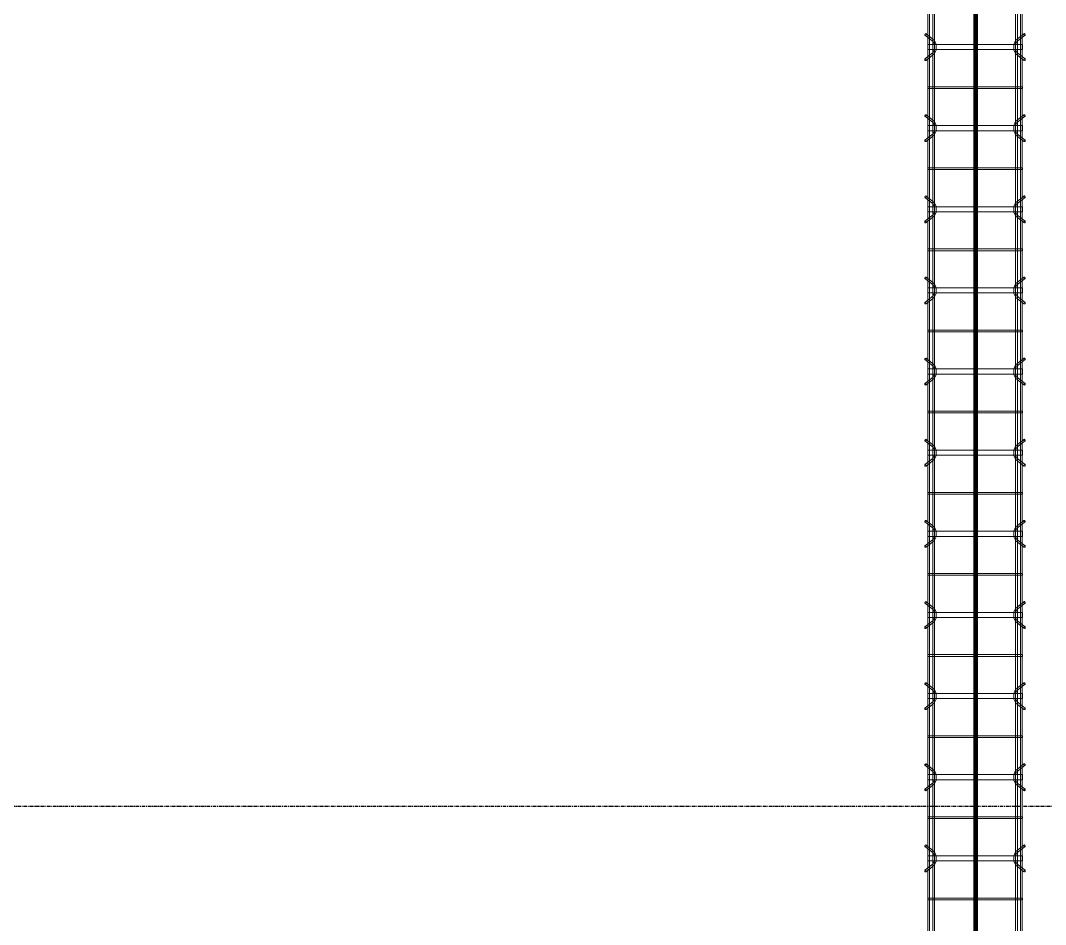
# Model space of a CAD drawing. Header units: inches. Extents: x -19229 to -222, y -6301 to 12387.
# Drawn here: x -3459.1 to -3307.5, y 11265.7 to 11399.4 of the extents above; entities that cross this region are included whole.
import ezdxf

# ---------------------------------------------------------------- set-up
doc = ezdxf.new("R2010")
doc.units = ezdxf.units.IN
doc.header["$MEASUREMENT"] = 0
doc.linetypes.add('Grid Line 1_2_', pattern=[0.875, 0.5, -0.125, 0.125, -0.125])
for name, color, linetype, lineweight in [('A-GENM', 13, 'Continuous', 9), ('S-BEAM', 12, 'Continuous', 9), ('S-GRID', 1, 'Continuous', 9)]:
    doc.layers.add(name, color=color, linetype=linetype, lineweight=lineweight)

# ---------------------------------------------------------------- blocks, each defined once
blk = doc.blocks.new('Dowel bar assembly - Dowel bar assembly-671876-SLAB ON GROUND JOINTS')
at = {"layer": 'S-BEAM'}
for p, q in [((1628, 1.98), (0, 1.98)), ((0, 1.72), (1628, 1.72)), ((1367.87, 1.99), (1367.87, -12.01)), ((1368.13, 1.99), (1367.87, 1.99)), ((1367.87, 1.99), (1368.13, 1.99)), ((1368.13, -12.01), (1368.13, 1.99)), ((1372.02, 2.23), (1372.97, 1.03)), ((1373.18, 1.19), (1372.23, 2.39)), ((1373.62, 1.99), (1373.62, -12.01)), ((1374.38, 1.99), (1373.62, 1.99)), ((1373.62, 1.99), (1374.38, 1.99)), ((1374.38, -12.01), (1374.38, 1.99)), ((1375.76, 2.39), (1374.81, 1.19)), ((1375.01, 1.03), (1375.96, 2.23)), ((1379.87, 1.99), (1379.87, -12.01)), ((1380.13, 1.99), (1379.87, 1.99)), ((1379.87, 1.99), (1380.13, 1.99)), ((1380.13, -12.01), (1380.13, 1.99)), ((1384.02, 2.23), (1384.97, 1.03)), ((1385.18, 1.19), (1384.23, 2.39)), ((1385.62, 1.99), (1385.62, -12.01)), ((1386.38, 1.99), (1385.62, 1.99)), ((1385.62, 1.99), (1386.38, 1.99)), ((1386.38, -12.01), (1386.38, 1.99)), ((1387.76, 2.39), (1386.81, 1.19)), ((1387.01, 1.03), (1387.96, 2.23)), ((1391.87, 1.99), (1391.87, -12.01)), ((1392.13, 1.99), (1391.87, 1.99)), ((1391.87, 1.99), (1392.13, 1.99)), ((1392.13, -12.01), (1392.13, 1.99)), ((1396.02, 2.23), (1396.97, 1.03)), ((1397.18, 1.19), (1396.23, 2.39)), ((1397.62, 1.99), (1397.62, -12.01)), ((1398.38, 1.99), (1397.62, 1.99)), ((1397.62, 1.99), (1398.38, 1.99)), ((1398.38, -12.01), (1398.38, 1.99)), ((1399.76, 2.39), (1398.81, 1.19)), ((1399.01, 1.03), (1399.96, 2.23)), ((1403.87, 1.99), (1403.87, -12.01)), ((1404.13, 1.99), (1403.87, 1.99)), ((1403.87, 1.99), (1404.13, 1.99)), ((1404.13, -12.01), (1404.13, 1.99)), ((1408.02, 2.23), (1408.97, 1.03)), ((1409.18, 1.19), (1408.23, 2.39)), ((1409.62, 1.99), (1409.62, -12.01)), ((1410.38, 1.99), (1409.62, 1.99)), ((1409.62, 1.99), (1410.38, 1.99)), ((1410.38, -12.01), (1410.38, 1.99)), ((1411.76, 2.39), (1410.81, 1.19)), ((1411.01, 1.03), (1411.96, 2.23)), ((1415.87, 1.99), (1415.87, -12.01)), ((1416.13, 1.99), (1415.87, 1.99)), ((1415.87, 1.99), (1416.13, 1.99)), ((1416.13, -12.01), (1416.13, 1.99)), ((1420.02, 2.23), (1420.97, 1.03)), ((1421.18, 1.19), (1420.23, 2.39)), ((1421.62, 1.99), (1421.62, -12.01)), ((1422.38, 1.99), (1421.62, 1.99)), ((1421.62, 1.99), (1422.38, 1.99)), ((1422.38, -12.01), (1422.38, 1.99)), ((1423.76, 2.39), (1422.81, 1.19)), ((1423.01, 1.03), (1423.96, 2.23)), ((1427.87, 1.99), (1427.87, -12.01)), ((1428.13, 1.99), (1427.87, 1.99)), ((1427.87, 1.99), (1428.13, 1.99)), ((1428.13, -12.01), (1428.13, 1.99)), ((1432.02, 2.23), (1432.97, 1.03)), ((1433.18, 1.19), (1432.23, 2.39)), ((1433.62, 1.99), (1433.62, -12.01)), ((1434.38, 1.99), (1433.62, 1.99)), ((1433.62, 1.99), (1434.38, 1.99)), ((1434.38, -12.01), (1434.38, 1.99)), ((1435.76, 2.39), (1434.81, 1.19)), ((1435.01, 1.03), (1435.96, 2.23)), ((1439.87, 1.99), (1439.87, -12.01)), ((1440.13, 1.99), (1439.87, 1.99)), ((1439.87, 1.99), (1440.13, 1.99)), ((1440.13, -12.01), (1440.13, 1.99)), ((1444.02, 2.23), (1444.97, 1.03)), ((1445.18, 1.19), (1444.23, 2.39)), ((1445.62, 1.99), (1445.62, -12.01)), ((1446.38, 1.99), (1445.62, 1.99)), ((1445.62, 1.99), (1446.38, 1.99)), ((1446.38, -12.01), (1446.38, 1.99)), ((1447.76, 2.39), (1446.81, 1.19)), ((1447.01, 1.03), (1447.96, 2.23)), ((1451.87, 1.99), (1451.87, -12.01)), ((1452.13, 1.99), (1451.87, 1.99)), ((1451.87, 1.99), (1452.13, 1.99)), ((1452.13, -12.01), (1452.13, 1.99)), ((1456.02, 2.23), (1456.97, 1.03)), ((1457.18, 1.19), (1456.23, 2.39)), ((1457.62, 1.99), (1457.62, -12.01)), ((1458.38, 1.99), (1457.62, 1.99)), ((1457.62, 1.99), (1458.38, 1.99)), ((1458.38, -12.01), (1458.38, 1.99)), ((1459.76, 2.39), (1458.81, 1.19)), ((1459.01, 1.03), (1459.96, 2.23)), ((1463.87, 1.99), (1463.87, -12.01)), ((1464.13, 1.99), (1463.87, 1.99)), ((1463.87, 1.99), (1464.13, 1.99)), ((1464.13, -12.01), (1464.13, 1.99)), ((1468.02, 2.23), (1468.97, 1.03)), ((1469.18, 1.19), (1468.23, 2.39)), ((1469.62, 1.99), (1469.62, -12.01)), ((1470.38, 1.99), (1469.62, 1.99)), ((1469.62, 1.99), (1470.38, 1.99)), ((1470.38, -12.01), (1470.38, 1.99)), ((1471.76, 2.39), (1470.81, 1.19)), ((1471.01, 1.03), (1471.96, 2.23)), ((1475.87, 1.99), (1475.87, -12.01)), ((1476.13, 1.99), (1475.87, 1.99)), ((1475.87, 1.99), (1476.13, 1.99)), ((1476.13, -12.01), (1476.13, 1.99)), ((1480.02, 2.23), (1480.97, 1.03)), ((1481.18, 1.19), (1480.23, 2.39)), ((1481.62, 1.99), (1481.62, -12.01)), ((1482.38, 1.99), (1481.62, 1.99)), ((1481.62, 1.99), (1482.38, 1.99)), ((1482.38, -12.01), (1482.38, 1.99)), ((1483.76, 2.39), (1482.81, 1.19)), ((1483.01, 1.03), (1483.96, 2.23)), ((1487.87, 1.99), (1487.87, -12.01)), ((1488.13, 1.99), (1487.87, 1.99)), ((1487.87, 1.99), (1488.13, 1.99)), ((1488.13, -12.01), (1488.13, 1.99)), ((1492.02, 2.23), (1492.97, 1.03)), ((1493.18, 1.19), (1492.23, 2.39)), ((1493.62, 1.99), (1493.62, -12.01)), ((1494.38, 1.99), (1493.62, 1.99)), ((1493.62, 1.99), (1494.38, 1.99)), ((1494.38, -12.01), (1494.38, 1.99)), ((1495.76, 2.39), (1494.81, 1.19)), ((1495.01, 1.03), (1495.96, 2.23)), ((1628, 1.25), (0, 1.25)), ((0, 0.99), (1628, 0.99)), ((1628, -11.01), (0, -11.01)), ((0, -11.27), (1628, -11.27)), ((1628, -11.74), (0, -11.74)), ((0, -12), (1628, -12)), ((1368.13, -12.01), (1367.87, -12.01)), ((1367.87, -12.01), (1368.13, -12.01)), ((1372.97, -11.05), (1372.02, -12.25)), ((1372.23, -12.41), (1373.18, -11.21)), ((1374.38, -12.01), (1373.62, -12.01)), ((1373.62, -12.01), (1374.38, -12.01)), ((1374.81, -11.21), (1375.76, -12.41)), ((1375.96, -12.25), (1375.01, -11.05)), ((1380.13, -12.01), (1379.87, -12.01)), ((1379.87, -12.01), (1380.13, -12.01)), ((1384.97, -11.05), (1384.02, -12.25)), ((1384.23, -12.41), (1385.18, -11.21)), ((1386.38, -12.01), (1385.62, -12.01)), ((1385.62, -12.01), (1386.38, -12.01)), ((1386.81, -11.21), (1387.76, -12.41)), ((1387.96, -12.25), (1387.01, -11.05)), ((1392.13, -12.01), (1391.87, -12.01)), ((1391.87, -12.01), (1392.13, -12.01)), ((1396.97, -11.05), (1396.02, -12.25)), ((1396.23, -12.41), (1397.18, -11.21)), ((1398.38, -12.01), (1397.62, -12.01)), ((1397.62, -12.01), (1398.38, -12.01)), ((1398.81, -11.21), (1399.76, -12.41)), ((1399.96, -12.25), (1399.01, -11.05)), ((1404.13, -12.01), (1403.87, -12.01)), ((1403.87, -12.01), (1404.13, -12.01)), ((1408.97, -11.05), (1408.02, -12.25)), ((1408.23, -12.41), (1409.18, -11.21)), ((1410.38, -12.01), (1409.62, -12.01)), ((1409.62, -12.01), (1410.38, -12.01)), ((1410.81, -11.21), (1411.76, -12.41)), ((1411.96, -12.25), (1411.01, -11.05)), ((1416.13, -12.01), (1415.87, -12.01)), ((1415.87, -12.01), (1416.13, -12.01)), ((1420.97, -11.05), (1420.02, -12.25)), ((1420.23, -12.41), (1421.18, -11.21)), ((1422.38, -12.01), (1421.62, -12.01)), ((1421.62, -12.01), (1422.38, -12.01)), ((1422.81, -11.21), (1423.76, -12.41)), ((1423.96, -12.25), (1423.01, -11.05)), ((1428.13, -12.01), (1427.87, -12.01)), ((1427.87, -12.01), (1428.13, -12.01)), ((1432.97, -11.05), (1432.02, -12.25)), ((1432.23, -12.41), (1433.18, -11.21)), ((1434.38, -12.01), (1433.62, -12.01)), ((1433.62, -12.01), (1434.38, -12.01)), ((1434.81, -11.21), (1435.76, -12.41)), ((1435.96, -12.25), (1435.01, -11.05)), ((1440.13, -12.01), (1439.87, -12.01)), ((1439.87, -12.01), (1440.13, -12.01)), ((1444.97, -11.05), (1444.02, -12.25)), ((1444.23, -12.41), (1445.18, -11.21)), ((1446.38, -12.01), (1445.62, -12.01)), ((1445.62, -12.01), (1446.38, -12.01)), ((1446.81, -11.21), (1447.76, -12.41)), ((1447.96, -12.25), (1447.01, -11.05)), ((1452.13, -12.01), (1451.87, -12.01)), ((1451.87, -12.01), (1452.13, -12.01)), ((1456.97, -11.05), (1456.02, -12.25)), ((1456.23, -12.41), (1457.18, -11.21)), ((1458.38, -12.01), (1457.62, -12.01)), ((1457.62, -12.01), (1458.38, -12.01)), ((1458.81, -11.21), (1459.76, -12.41)), ((1459.96, -12.25), (1459.01, -11.05)), ((1464.13, -12.01), (1463.87, -12.01)), ((1463.87, -12.01), (1464.13, -12.01)), ((1468.97, -11.05), (1468.02, -12.25)), ((1468.23, -12.41), (1469.18, -11.21)), ((1470.38, -12.01), (1469.62, -12.01)), ((1469.62, -12.01), (1470.38, -12.01)), ((1470.81, -11.21), (1471.76, -12.41)), ((1471.96, -12.25), (1471.01, -11.05)), ((1476.13, -12.01), (1475.87, -12.01)), ((1475.87, -12.01), (1476.13, -12.01)), ((1480.97, -11.05), (1480.02, -12.25)), ((1480.23, -12.41), (1481.18, -11.21)), ((1482.38, -12.01), (1481.62, -12.01)), ((1481.62, -12.01), (1482.38, -12.01)), ((1482.81, -11.21), (1483.76, -12.41)), ((1483.96, -12.25), (1483.01, -11.05)), ((1488.13, -12.01), (1487.87, -12.01)), ((1487.87, -12.01), (1488.13, -12.01)), ((1492.97, -11.05), (1492.02, -12.25)), ((1492.23, -12.41), (1493.18, -11.21)), ((1494.38, -12.01), (1493.62, -12.01)), ((1493.62, -12.01), (1494.38, -12.01)), ((1494.81, -11.21), (1495.76, -12.41)), ((1495.96, -12.25), (1495.01, -11.05))]:
    blk.add_line(p, q, dxfattribs=at)
at = {"layer": 'S-BEAM', "flags": 128}
for points in [[(1372.97, 1.03), (1373.53, 0.73), (1374.39, 0.72), (1374.97, 0.99), (1375.01, 1.03)], [(1373.18, 1.19), (1373.62, 0.97), (1374.38, 0.98), (1374.81, 1.19)], [(1384.97, 1.03), (1385.53, 0.73), (1386.39, 0.72), (1386.97, 0.99), (1387.01, 1.03)], [(1385.18, 1.19), (1385.62, 0.97), (1386.38, 0.98), (1386.81, 1.19)], [(1396.97, 1.03), (1397.53, 0.73), (1398.39, 0.72), (1398.97, 0.99), (1399.01, 1.03)], [(1397.18, 1.19), (1397.62, 0.97), (1398.38, 0.98), (1398.81, 1.19)], [(1408.97, 1.03), (1409.53, 0.73), (1410.39, 0.72), (1410.97, 0.99), (1411.01, 1.03)], [(1409.18, 1.19), (1409.62, 0.97), (1410.38, 0.98), (1410.81, 1.19)], [(1420.97, 1.03), (1421.53, 0.73), (1422.39, 0.72), (1422.97, 0.99), (1423.01, 1.03)], [(1421.18, 1.19), (1421.62, 0.97), (1422.38, 0.98), (1422.81, 1.19)], [(1432.97, 1.03), (1433.53, 0.73), (1434.39, 0.72), (1434.97, 0.99), (1435.01, 1.03)], [(1433.18, 1.19), (1433.62, 0.97), (1434.38, 0.98), (1434.81, 1.19)], [(1444.97, 1.03), (1445.53, 0.73), (1446.39, 0.72), (1446.97, 0.99), (1447.01, 1.03)], [(1445.18, 1.19), (1445.62, 0.97), (1446.38, 0.98), (1446.81, 1.19)], [(1456.97, 1.03), (1457.53, 0.73), (1458.39, 0.72), (1458.97, 0.99), (1459.01, 1.03)], [(1457.18, 1.19), (1457.62, 0.97), (1458.38, 0.98), (1458.81, 1.19)], [(1468.97, 1.03), (1469.53, 0.73), (1470.39, 0.72), (1470.97, 0.99), (1471.01, 1.03)], [(1469.18, 1.19), (1469.62, 0.97), (1470.38, 0.98), (1470.81, 1.19)], [(1480.97, 1.03), (1481.53, 0.73), (1482.39, 0.72), (1482.97, 0.99), (1483.01, 1.03)], [(1481.18, 1.19), (1481.62, 0.97), (1482.38, 0.98), (1482.81, 1.19)], [(1492.97, 1.03), (1493.53, 0.73), (1494.39, 0.72), (1494.97, 0.99), (1495.01, 1.03)], [(1493.18, 1.19), (1493.62, 0.97), (1494.38, 0.98), (1494.81, 1.19)], [(1372.97, -11.05), (1373.53, -10.75), (1374.39, -10.74), (1374.97, -11.01), (1375.01, -11.05)], [(1373.18, -11.21), (1373.62, -10.99), (1374.38, -11), (1374.81, -11.21)], [(1384.97, -11.05), (1385.53, -10.75), (1386.39, -10.74), (1386.97, -11.01), (1387.01, -11.05)], [(1385.18, -11.21), (1385.62, -10.99), (1386.38, -11), (1386.81, -11.21)], [(1396.97, -11.05), (1397.53, -10.75), (1398.39, -10.74), (1398.97, -11.01), (1399.01, -11.05)], [(1397.18, -11.21), (1397.62, -10.99), (1398.38, -11), (1398.81, -11.21)], [(1408.97, -11.05), (1409.53, -10.75), (1410.39, -10.74), (1410.97, -11.01), (1411.01, -11.05)], [(1409.18, -11.21), (1409.62, -10.99), (1410.38, -11), (1410.81, -11.21)], [(1420.97, -11.05), (1421.53, -10.75), (1422.39, -10.74), (1422.97, -11.01), (1423.01, -11.05)], [(1421.18, -11.21), (1421.62, -10.99), (1422.38, -11), (1422.81, -11.21)], [(1432.97, -11.05), (1433.53, -10.75), (1434.39, -10.74), (1434.97, -11.01), (1435.01, -11.05)], [(1433.18, -11.21), (1433.62, -10.99), (1434.38, -11), (1434.81, -11.21)], [(1444.97, -11.05), (1445.53, -10.75), (1446.39, -10.74), (1446.97, -11.01), (1447.01, -11.05)], [(1445.18, -11.21), (1445.62, -10.99), (1446.38, -11), (1446.81, -11.21)], [(1456.97, -11.05), (1457.53, -10.75), (1458.39, -10.74), (1458.97, -11.01), (1459.01, -11.05)], [(1457.18, -11.21), (1457.62, -10.99), (1458.38, -11), (1458.81, -11.21)], [(1468.97, -11.05), (1469.53, -10.75), (1470.39, -10.74), (1470.97, -11.01), (1471.01, -11.05)], [(1469.18, -11.21), (1469.62, -10.99), (1470.38, -11), (1470.81, -11.21)], [(1480.97, -11.05), (1481.53, -10.75), (1482.39, -10.74), (1482.97, -11.01), (1483.01, -11.05)], [(1481.18, -11.21), (1481.62, -10.99), (1482.38, -11), (1482.81, -11.21)], [(1492.97, -11.05), (1493.53, -10.75), (1494.39, -10.74), (1494.97, -11.01), (1495.01, -11.05)], [(1493.18, -11.21), (1493.62, -10.99), (1494.38, -11), (1494.81, -11.21)]]:
    blk.add_lwpolyline(points, dxfattribs=at)
at = {"layer": 'S-BEAM'}
for centre, major_axis, start_param, end_param in [((1372.12, 2.31), (0.101, 0.08), 5.709265, 8.850858), ((1372.12, 2.31), (0.101, 0.08), 2.567673, 5.709265), ((1375.86, 2.31), (-0.101, 0.08), 3.715513, 6.857105), ((1375.86, 2.31), (-0.101, 0.08), 0.57392, 3.715513), ((1384.12, 2.31), (0.101, 0.08), 5.709265, 8.850858), ((1384.12, 2.31), (0.101, 0.08), 2.567673, 5.709265), ((1387.86, 2.31), (-0.101, 0.08), 3.715513, 6.857105), ((1387.86, 2.31), (-0.101, 0.08), 0.57392, 3.715513), ((1396.12, 2.31), (0.101, 0.08), 5.709265, 8.850858), ((1396.12, 2.31), (0.101, 0.08), 2.567673, 5.709265), ((1399.86, 2.31), (-0.101, 0.08), 3.715513, 6.857105), ((1399.86, 2.31), (-0.101, 0.08), 0.57392, 3.715513), ((1408.12, 2.31), (0.101, 0.08), 5.709265, 8.850858), ((1408.12, 2.31), (0.101, 0.08), 2.567673, 5.709265), ((1411.86, 2.31), (-0.101, 0.08), 3.715513, 6.857105), ((1411.86, 2.31), (-0.101, 0.08), 0.57392, 3.715513), ((1420.12, 2.31), (0.101, 0.08), 5.709265, 8.850858), ((1420.12, 2.31), (0.101, 0.08), 2.567673, 5.709265), ((1423.86, 2.31), (-0.101, 0.08), 3.715513, 6.857105), ((1423.86, 2.31), (-0.101, 0.08), 0.57392, 3.715513), ((1432.12, 2.31), (0.101, 0.08), 5.709265, 8.850858), ((1432.12, 2.31), (0.101, 0.08), 2.567673, 5.709265), ((1435.86, 2.31), (-0.101, 0.08), 3.715513, 6.857105), ((1435.86, 2.31), (-0.101, 0.08), 0.57392, 3.715513), ((1444.12, 2.31), (0.101, 0.08), 5.709265, 8.850858), ((1444.12, 2.31), (0.101, 0.08), 2.567673, 5.709265), ((1447.86, 2.31), (-0.101, 0.08), 3.715513, 6.857105), ((1447.86, 2.31), (-0.101, 0.08), 0.57392, 3.715513), ((1456.12, 2.31), (0.101, 0.08), 5.709265, 8.850858), ((1456.12, 2.31), (0.101, 0.08), 2.567673, 5.709265), ((1459.86, 2.31), (-0.101, 0.08), 3.715513, 6.857105), ((1459.86, 2.31), (-0.101, 0.08), 0.57392, 3.715513), ((1468.12, 2.31), (0.101, 0.08), 5.709265, 8.850858), ((1468.12, 2.31), (0.101, 0.08), 2.567673, 5.709265), ((1471.86, 2.31), (-0.101, 0.08), 3.715513, 6.857105), ((1471.86, 2.31), (-0.101, 0.08), 0.57392, 3.715513), ((1480.12, 2.31), (0.101, 0.08), 5.709265, 8.850858), ((1480.12, 2.31), (0.101, 0.08), 2.567673, 5.709265), ((1483.86, 2.31), (-0.101, 0.08), 3.715513, 6.857105), ((1483.86, 2.31), (-0.101, 0.08), 0.57392, 3.715513), ((1492.12, 2.31), (0.101, 0.08), 5.709265, 8.850858), ((1492.12, 2.31), (0.101, 0.08), 2.567673, 5.709265), ((1495.86, 2.31), (-0.101, 0.08), 3.715513, 6.857105), ((1495.86, 2.31), (-0.101, 0.08), 0.57392, 3.715513), ((1372.12, -12.33), (-0.101, 0.08), 3.715513, 6.857105), ((1372.12, -12.33), (-0.101, 0.08), 0.57392, 3.715513), ((1375.86, -12.33), (0.101, 0.08), 5.709265, 8.850858), ((1375.86, -12.33), (0.101, 0.08), 2.567673, 5.709265), ((1384.12, -12.33), (-0.101, 0.08), 3.715513, 6.857105), ((1384.12, -12.33), (-0.101, 0.08), 0.57392, 3.715513), ((1387.86, -12.33), (0.101, 0.08), 5.709265, 8.850858), ((1387.86, -12.33), (0.101, 0.08), 2.567673, 5.709265), ((1396.12, -12.33), (-0.101, 0.08), 3.715513, 6.857105), ((1396.12, -12.33), (-0.101, 0.08), 0.57392, 3.715513), ((1399.86, -12.33), (0.101, 0.08), 5.709265, 8.850858), ((1399.86, -12.33), (0.101, 0.08), 2.567673, 5.709265), ((1408.12, -12.33), (-0.101, 0.08), 3.715513, 6.857105), ((1408.12, -12.33), (-0.101, 0.08), 0.57392, 3.715513), ((1411.86, -12.33), (0.101, 0.08), 5.709265, 8.850858), ((1411.86, -12.33), (0.101, 0.08), 2.567673, 5.709265), ((1420.12, -12.33), (-0.101, 0.08), 3.715513, 6.857105), ((1420.12, -12.33), (-0.101, 0.08), 0.57392, 3.715513), ((1423.86, -12.33), (0.101, 0.08), 5.709265, 8.850858), ((1423.86, -12.33), (0.101, 0.08), 2.567673, 5.709265), ((1432.12, -12.33), (-0.101, 0.08), 3.715513, 6.857105), ((1432.12, -12.33), (-0.101, 0.08), 0.57392, 3.715513), ((1435.86, -12.33), (0.101, 0.08), 5.709265, 8.850858), ((1435.86, -12.33), (0.101, 0.08), 2.567673, 5.709265), ((1444.12, -12.33), (-0.101, 0.08), 3.715513, 6.857105), ((1444.12, -12.33), (-0.101, 0.08), 0.57392, 3.715513), ((1447.86, -12.33), (0.101, 0.08), 5.709265, 8.850858), ((1447.86, -12.33), (0.101, 0.08), 2.567673, 5.709265), ((1456.12, -12.33), (-0.101, 0.08), 3.715513, 6.857105), ((1456.12, -12.33), (-0.101, 0.08), 0.57392, 3.715513), ((1459.86, -12.33), (0.101, 0.08), 5.709265, 8.850858), ((1459.86, -12.33), (0.101, 0.08), 2.567673, 5.709265), ((1468.12, -12.33), (-0.101, 0.08), 3.715513, 6.857105), ((1468.12, -12.33), (-0.101, 0.08), 0.57392, 3.715513), ((1471.86, -12.33), (0.101, 0.08), 5.709265, 8.850858), ((1471.86, -12.33), (0.101, 0.08), 2.567673, 5.709265), ((1480.12, -12.33), (-0.101, 0.08), 3.715513, 6.857105), ((1480.12, -12.33), (-0.101, 0.08), 0.57392, 3.715513), ((1483.86, -12.33), (0.101, 0.08), 5.709265, 8.850858), ((1483.86, -12.33), (0.101, 0.08), 2.567673, 5.709265), ((1492.12, -12.33), (-0.101, 0.08), 3.715513, 6.857105), ((1492.12, -12.33), (-0.101, 0.08), 0.57392, 3.715513), ((1495.86, -12.33), (0.101, 0.08), 5.709265, 8.850858), ((1495.86, -12.33), (0.101, 0.08), 2.567673, 5.709265)]:
    blk.add_ellipse(centre, major_axis=major_axis, ratio=0.816528, start_param=start_param, end_param=end_param, dxfattribs=at)

msp = doc.modelspace()

# ---------------------------------------------------------------- linework, layer by layer
at = {"layer": 'A-GENM'}
for p, q in [((-3318.07292, 9901.1894), (-3318.07292, 11535.1894)), ((-3318.01315, 11535.1894), (-3318.01315, 9901.1894)), ((-3318.01315, 11535.1894), (-3318.01315, 9901.1894)), ((-3317.99529, 11535.1894), (-3317.99529, 9901.1894)), ((-3317.98604, 9901.1894), (-3317.98604, 11535.1894)), ((-3317.97378, 9901.1894), (-3317.97378, 11535.1894)), ((-3317.97378, 11535.1894), (-3317.97378, 9901.1894)), ((-3317.90841, 9901.1894), (-3317.90841, 11535.1894)), ((-3317.85974, 9901.1894), (-3317.85974, 11535.1894)), ((-3317.77286, 11535.1894), (-3317.77286, 9901.1894)), ((-3317.65882, 9901.1894), (-3317.65882, 11535.1894)), ((-3317.65882, 9901.1894), (-3317.65882, 11535.1894)), ((-3317.65125, 9901.1894), (-3317.65125, 11535.1894)), ((-3317.64972, 9901.1894), (-3317.64972, 11535.1894)), ((-3317.61944, 11535.1894), (-3317.61944, 9901.1894)), ((-3317.61944, 11535.1894), (-3317.61944, 9901.1894)), ((-3317.56436, 9901.1894), (-3317.56436, 11535.1894)), ((-3317.56284, 9901.1894), (-3317.56284, 11535.1894))]:
    msp.add_line(p, q, dxfattribs=at)
at = {"layer": 'S-GRID', "linetype": 'Grid Line 1_2_', "lineweight": 30}
msp.add_line((-1777.2452, 11283.1894), (-4038.05123, 11283.1894), dxfattribs=at)

# ---------------------------------------------------------------- block references
at = {"layer": 'S-BEAM', "rotation": 89.99999999999991}
msp.add_blockref('Dowel bar assembly - Dowel bar assembly-671876-SLAB ON GROUND JOINTS', (-3322.92348, 9901.50636), dxfattribs=at)

doc.saveas('drawing.dxf')
